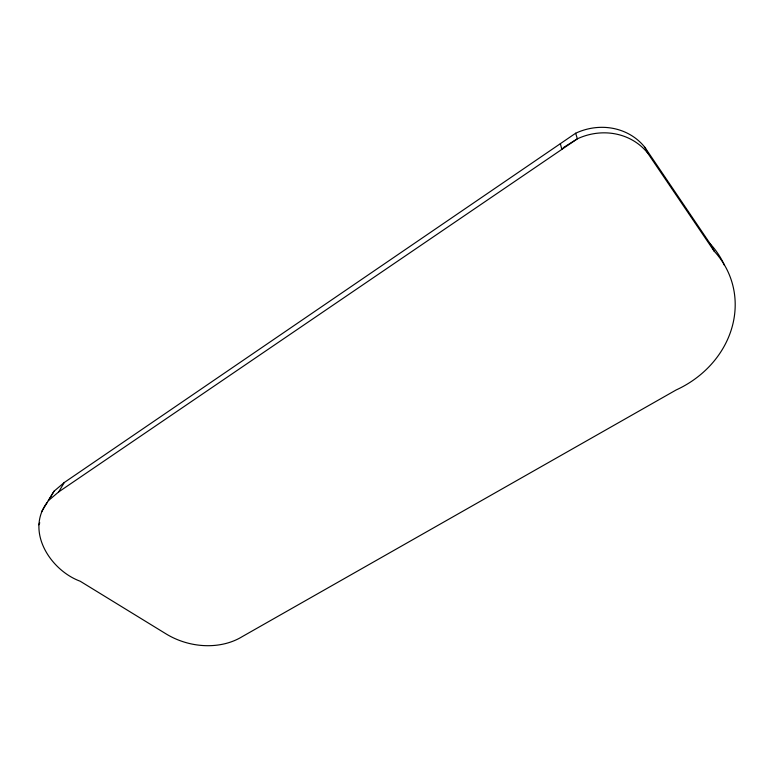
<?xml version="1.0" encoding="UTF-8"?>
<svg xmlns="http://www.w3.org/2000/svg" width="773" height="773" viewBox="0 0 773 773"><rect width="100%" height="100%" fill="white"/><g stroke="black" fill="none" stroke-linecap="round" stroke-linejoin="round"><path stroke-width="1.16" d="M41.462 511.958L54.004 491.242L64.256 482.526L575.653 133.236A59.067 54.661 -30.8 0 1 644.846 147.295L710.329 243.988L714.146 251.138A98.731 87.552 -18.9 0 1 676.153 389.959L242.152 636.672A65.048 51.578 16.3 0 1 165.973 633.841L80.179 581.219C50.38 570.261 25.325 531.254 47.201 502.411M54.004 491.242L48.322 500.691L58.69 491.908L64.256 482.526M38.65 524.78L39.8 522.848M58.69 491.908L577.373 138.821A60.004 55.443 -30 0 1 647.716 153.112L714.146 251.138M644.846 147.295L647.716 153.112M575.653 133.236L577.373 138.821L563.875 147.276L561.826 149.402L560.367 143.681M710.329 243.988A97.224 86.489 -19.4 0 1 724.465 265.381"/></g></svg>
